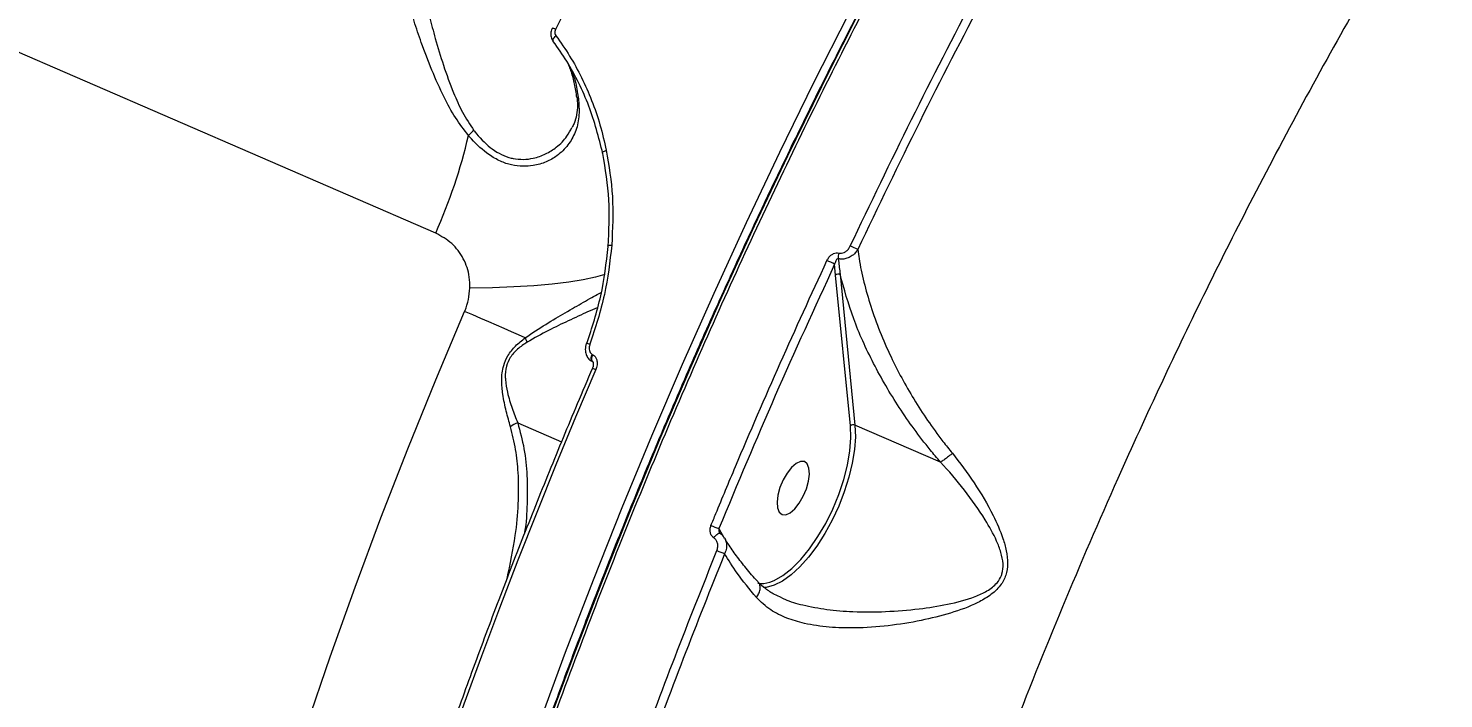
# Model space of a CAD drawing. Header units: millimetres. Extents: x -10881 to 8954, y -8695 to 5624.
# Drawn here: x -5188.4 to -4966.8, y 2852.6 to 2957.6 of the extents above; entities that cross this region are included whole.
import ezdxf

# ---------------------------------------------------------------- set-up
doc = ezdxf.new("R2010")
doc.units = ezdxf.units.MM
for name, color, linetype in [('DIKOM_ОБЪЕКТ', 7, 'Continuous'), ('DIKOM_РАЗМЕР_ЗОНА', 7, 'Continuous'), ('DIKOM_РАЗМЕР_ОБЪЕКТА', 7, 'Continuous')]:
    doc.layers.add(name, color=color, linetype=linetype)
doc.styles.add('style1', font='arial.ttf', dxfattribs={"width": 0.8})
doc.dimstyles.new('1-50', dxfattribs={"dimtxt": 300, "dimasz": 200, "dimexe": 100, "dimexo": 0, "dimgap": 100, "dimtad": 1, "dimtxsty": 'style1', "dimcen": 200, "dimclrd": 7, "dimclre": 7, "dimclrt": 7, "dimadec": 1, "dimazin": 2, "dimtfac": 1, "dimtmove": 0, "dimatfit": 2, "dimfxl": 0, "dimlwd": 25, "dimlwe": 18, "dimarcsym": 0})

# ---------------------------------------------------------------- blocks, each defined once
blk = doc.blocks.new('*D9')
at = {"layer": 'Defpoints', "color": 0, "transparency": 16777216}
for p in [(-9533.99, 4149), (-6877.05, 4149), (-2715.65, -5051.15)]:
    blk.add_point(p, dxfattribs=at)
at = {"layer": 'DIKOM_РАЗМЕР_ОБЪЕКТА', "color": 7, "lineweight": 18, "transparency": 16777216}
for p, q in [((-6877.05, 4149), (-9633.99, 4149)), ((-2715.65, -5051.15), (-9633.99, -5051.15))]:
    blk.add_line(p, q, dxfattribs=at)
at = {"layer": 'DIKOM_РАЗМЕР_ОБЪЕКТА', "color": 7, "lineweight": 25, "transparency": 16777216}
blk.add_line((-9533.99, -4851.15), (-9533.99, 3949), dxfattribs=at)
at = {"layer": 'DIKOM_РАЗМЕР_ОБЪЕКТА', "color": 7, "transparency": 16777216}
for points in [[(-9567.32, 3949), (-9500.66, 3949), (-9533.99, 4149)], [(-9567.32, -4851.15), (-9500.66, -4851.15), (-9533.99, -5051.15)]]:
    blk.add_solid(points, dxfattribs=at)
at = {"layer": 'DIKOM_РАЗМЕР_ОБЪЕКТА', "color": 7, "transparency": 16777216, "insert": (-9787.16, -451.07), "char_height": 300, "attachment_point": 5, "rotation": 90, "style": 'style1'}
blk.add_mtext('9200', dxfattribs=at)
blk = doc.blocks.new('*D11')
at = {"layer": 'Defpoints', "color": 0, "transparency": 16777216}
for p in [(-7028.45, 5624.13), (-10431.26, -7165.91), (-2784.83, -7165.91)]:
    blk.add_point(p, dxfattribs=at)
at = {"layer": 'DIKOM_РАЗМЕР_ЗОНА', "color": 7, "lineweight": 18, "transparency": 16777216}
for p, q in [((-7028.45, 5624.13), (-10531.26, 5624.13)), ((-2784.83, -7165.91), (-10531.26, -7165.91))]:
    blk.add_line(p, q, dxfattribs=at)
at = {"layer": 'DIKOM_РАЗМЕР_ЗОНА', "color": 7, "lineweight": 25, "transparency": 16777216}
blk.add_line((-10431.26, 5424.13), (-10431.26, -6965.91), dxfattribs=at)
at = {"layer": 'DIKOM_РАЗМЕР_ЗОНА', "color": 7, "transparency": 16777216}
for points in [[(-10464.6, 5424.13), (-10397.93, 5424.13), (-10431.26, 5624.13)], [(-10464.6, -6965.91), (-10397.93, -6965.91), (-10431.26, -7165.91)]]:
    blk.add_solid(points, dxfattribs=at)
at = {"layer": 'DIKOM_РАЗМЕР_ЗОНА', "color": 7, "transparency": 16777216, "insert": (-10684.43, -770.89), "char_height": 300, "attachment_point": 5, "rotation": 90, "style": 'style1'}
blk.add_mtext('12800', dxfattribs=at)
blk = doc.blocks.new('*D12')
at = {"layer": 'Defpoints', "color": 0, "transparency": 16777216}
for p in [(-9113.32, 3014.05), (8954.2, 2756.48), (8954.2, -8594.51)]:
    blk.add_point(p, dxfattribs=at)
at = {"layer": 'DIKOM_РАЗМЕР_ЗОНА', "color": 7, "lineweight": 18, "transparency": 16777216}
for p, q in [((-9113.32, 3014.05), (-9113.32, -8694.51)), ((8954.2, 2756.48), (8954.2, -8694.51))]:
    blk.add_line(p, q, dxfattribs=at)
at = {"layer": 'DIKOM_РАЗМЕР_ЗОНА', "color": 7, "lineweight": 25, "transparency": 16777216}
blk.add_line((-8913.32, -8594.51), (8754.2, -8594.51), dxfattribs=at)
at = {"layer": 'DIKOM_РАЗМЕР_ЗОНА', "color": 7, "transparency": 16777216}
for points in [[(-8913.32, -8561.18), (-8913.32, -8627.85), (-9113.32, -8594.51)], [(8754.2, -8561.18), (8754.2, -8627.85), (8954.2, -8594.51)]]:
    blk.add_solid(points, dxfattribs=at)
at = {"layer": 'DIKOM_РАЗМЕР_ЗОНА', "color": 7, "transparency": 16777216, "insert": (-79.56, -8341.34), "char_height": 300, "attachment_point": 5, "style": 'style1'}
blk.add_mtext('18000', dxfattribs=at)

msp = doc.modelspace()

# ---------------------------------------------------------------- linework, layer by layer
at = {"layer": 'DIKOM_ОБЪЕКТ', "color": 7, "linetype": 'Continuous', "lineweight": 15}
for p, q in [((-5124.61, 2925.517), (-5413.467, 3050.637)), ((-5058.753, 2959.207), (-5060.907, 2954.993)), ((-5061.976, 2918.937), (-5062.137, 2920.631)), ((-5059.644, 2895.333), (-5061.976, 2918.937)), ((-5061.283, 2919.065), (-5058.951, 2895.462)), ((-5100.088, 2906.509), (-5100.01, 2906.475)), ((-5100.082, 2905.422), (-5100.005, 2905.388)), ((-5111.762, 2895.806), (-5104.894, 2892.832)), ((-5045.571, 2889.666), (-5058.951, 2895.462)), ((-5080.253, 2879.242), (-5079.628, 2878.089))]:
    msp.add_line(p, q, dxfattribs=at)
at = {"layer": 'DIKOM_ОБЪЕКТ', "color": 7, "linetype": 'Continuous', "lineweight": 15, "flags": 128}
for points in [[(-5103.365, 2962.45), (-5103.675, 2961.822), (-5103.985, 2961.193), (-5104.294, 2960.565), (-5104.603, 2959.936), (-5104.911, 2959.307), (-5105.219, 2958.677), (-5105.527, 2958.047), (-5105.834, 2957.417)], [(-5108.461, 2848.531), (-5104.265, 2859.893), (-5099.911, 2871.23), (-5095.405, 2882.531), (-5090.75, 2893.789), (-5085.949, 2904.992), (-5081.008, 2916.132), (-5075.929, 2927.2), (-5070.718, 2938.186), (-5065.379, 2949.08), (-5059.916, 2959.874)], [(-5060.907, 2954.993), (-5064.204, 2948.439), (-5069.53, 2937.57), (-5074.729, 2926.611), (-5079.795, 2915.57), (-5084.725, 2904.456), (-5089.514, 2893.279), (-5094.158, 2882.048), (-5098.654, 2870.774), (-5102.997, 2859.464), (-5107.183, 2848.13), (-5111.211, 2836.779), (-5115.074, 2825.423), (-5118.772, 2814.07), (-5122.3, 2802.73), (-5125.656, 2791.413), (-5128.837, 2780.128), (-5131.839, 2768.884), (-5134.661, 2757.692), (-5137.3, 2746.56), (-5139.755, 2735.498), (-5142.022, 2724.515), (-5142.629, 2721.423)], [(-5106.19, 2955.532), (-5106.237, 2955.599), (-5106.254, 2955.686), (-5106.241, 2955.79), (-5106.198, 2955.907), (-5106.126, 2956.033), (-5106.029, 2956.164), (-5105.909, 2956.294), (-5105.772, 2956.419)], [(-5102.48, 2946.866), (-5102.476, 2946.834), (-5102.462, 2946.755)], [(-5098.441, 2937.97), (-5098.485, 2938.022), (-5098.495, 2938.082), (-5098.469, 2938.149), (-5098.41, 2938.219), (-5098.318, 2938.289), (-5098.197, 2938.359), (-5098.052, 2938.424), (-5097.888, 2938.483)], [(-5097.591, 2923.444), (-5097.635, 2923.483), (-5097.645, 2923.519), (-5097.619, 2923.553), (-5097.559, 2923.582), (-5097.467, 2923.607), (-5097.346, 2923.625), (-5097.2, 2923.636), (-5097.035, 2923.64)], [(-5098.142, 2919.034), (-5099.557, 2918.616), (-5101.496, 2918.189), (-5103.769, 2917.819), (-5106.353, 2917.508), (-5109.223, 2917.26), (-5112.35, 2917.077), (-5115.704, 2916.961), (-5119.251, 2916.914)], [(-5144.862, 2848.295), (-5141.129, 2859.176), (-5137.231, 2870.049), (-5133.174, 2880.903), (-5128.961, 2891.729), (-5124.596, 2902.517), (-5120.083, 2913.255)], [(-5110.593, 2909.124), (-5111.656, 2909.589), (-5112.758, 2910.071), (-5113.897, 2910.568), (-5115.072, 2911.079), (-5116.279, 2911.605), (-5117.518, 2912.143), (-5118.787, 2912.694), (-5120.083, 2913.255)], [(-5100.082, 2905.422), (-5100.136, 2905.457), (-5100.213, 2905.578), (-5100.248, 2905.759), (-5100.237, 2905.988), (-5100.183, 2906.245), (-5100.088, 2906.509)], [(-5100.009, 2905.39), (-5100.058, 2905.423), (-5100.136, 2905.544), (-5100.17, 2905.726), (-5100.16, 2905.954), (-5100.105, 2906.211), (-5100.01, 2906.475)], [(-5099.549, 2904.132), (-5102.695, 2896.701), (-5105.777, 2889.247), (-5108.794, 2881.774), (-5111.745, 2874.283), (-5114.628, 2866.777), (-5117.444, 2859.259), (-5120.189, 2851.733), (-5122.865, 2844.2)], [(-5058.951, 2895.462), (-5058.891, 2893.638), (-5059.033, 2891.636), (-5059.374, 2889.498), (-5059.906, 2887.272), (-5060.618, 2885.005), (-5061.495, 2882.747), (-5062.518, 2880.546), (-5063.663, 2878.451), (-5064.908, 2876.506), (-5066.223, 2874.755), (-5067.582, 2873.234), (-5068.954, 2871.977), (-5070.31, 2871.012), (-5071.621, 2870.359), (-5072.857, 2870.032), (-5073.299, 2869.995)], [(-5072.265, 2870.875), (-5071.582, 2871.138), (-5070.224, 2871.906), (-5068.827, 2873.005), (-5067.425, 2874.407), (-5066.051, 2876.079), (-5064.74, 2877.981), (-5063.522, 2880.066), (-5062.427, 2882.285), (-5061.482, 2884.583), (-5060.709, 2886.906), (-5060.128, 2889.196), (-5059.751, 2891.399), (-5059.588, 2893.461), (-5059.644, 2895.333)], [(-5070.366, 2881.436), (-5069.776, 2881.409), (-5069.092, 2881.72), (-5068.369, 2882.343), (-5067.667, 2883.229), (-5067.041, 2884.306), (-5066.543, 2885.486), (-5066.213, 2886.673), (-5066.078, 2887.772), (-5066.149, 2888.694), (-5066.419, 2889.363), (-5066.867, 2889.727), (-5067.458, 2889.754), (-5068.142, 2889.443), (-5068.864, 2888.819), (-5069.567, 2887.933), (-5070.192, 2886.857), (-5070.69, 2885.677), (-5071.02, 2884.489), (-5071.155, 2883.39), (-5071.085, 2882.469), (-5070.814, 2881.799), (-5070.366, 2881.436)], [(-5081.041, 2877.791), (-5080.908, 2877.994), (-5080.759, 2878.178), (-5080.601, 2878.331), (-5080.445, 2878.445), (-5080.299, 2878.513), (-5080.171, 2878.531), (-5080.074, 2878.5)]]:
    msp.add_lwpolyline(points, dxfattribs=at)
at = {"layer": 'DIKOM_ОБЪЕКТ', "color": 7, "linetype": 'Continuous', "lineweight": 15}
for centre, radius, start, end in [((-5106.475, 2956.339), 1.255, 59.27219, 85.39028), ((-5101.361, 2947.01), 1.13, 193.03329, 220.46892), ((-5113.533, 2935.336), 8.069, 129.09944, 137.35716), ((-5203.82, 2960.666), 86.659, 336.07064, 346.74874), ((-5059.663, 2921.758), 1.912, 160.70936, 187.42598), ((-5064.124, 2913.061), 11.347, 60.3855, 66.96959), ((-5068.106, 2909.968), 12.22, 60.75983, 67.02617), ((-5061.532, 2918.473), 0.642, 67.18015, 133.78232), ((-5107.273, 2910.15), 3.475, 197.17572, 209.6172), ((-5101.983, 2904.196), 4.191, 68.66241, 76.37972), ((-5094.549, 2916.079), 12.951, 244.80304, 247.29354), ((-5110.934, 2892.999), 2.926, 106.42442, 131.86081), ((-5059.2, 2894.87), 0.642, 67.18007, 133.78314), ((-5074.68, 2895.226), 16.928, 246.25226, 250.77944), ((-5074.369, 2889.928), 15.44, 246.32769, 251.16216), ((-5073.647, 2874.836), 4.196, 262.923, 289.23576)]:
    msp.add_arc(centre, radius, start, end, dxfattribs=at)
for points, knots in [([(-4783.059, 3221.5), (-4784.245, 3221.518), (-4787.217, 3221.563), (-4792.086, 3221.297), (-4797.648, 3220.744), (-4803.308, 3219.884), (-4809.062, 3218.731), (-4814.915, 3217.279), (-4820.867, 3215.529), (-4826.915, 3213.481), (-4833.037, 3211.143), (-4839.21, 3208.522), (-4845.414, 3205.627), (-4851.648, 3202.459), (-4857.913, 3199.018), (-4864.211, 3195.304), (-4870.546, 3191.316), (-4876.917, 3187.053), (-4883.327, 3182.514), (-4889.778, 3177.698), (-4896.271, 3172.603), (-4902.808, 3167.228), (-4909.371, 3161.586), (-4915.933, 3155.702), (-4922.469, 3149.595), (-4928.973, 3143.273), (-4935.447, 3136.736), (-4941.894, 3129.979), (-4948.317, 3123.002), (-4954.717, 3115.803), (-4961.095, 3108.38), (-4967.455, 3100.73), (-4973.797, 3092.852), (-4980.124, 3084.742), (-4986.424, 3076.414), (-4992.668, 3067.906), (-4998.835, 3059.246), (-5004.914, 3050.449), (-5010.913, 3041.507), (-5016.832, 3032.42), (-5022.671, 3023.188), (-5028.43, 3013.81), (-5034.11, 3004.287), (-5039.709, 2994.619), (-5045.228, 2984.806), (-5050.667, 2974.847), (-5056.021, 2964.753), (-5061.274, 2954.551), (-5066.41, 2944.272), (-5071.419, 2933.937), (-5076.298, 2923.551), (-5081.049, 2913.113), (-5085.672, 2902.622), (-5090.167, 2892.079), (-5094.533, 2881.484), (-5098.771, 2870.838), (-5102.881, 2860.14), (-5106.862, 2849.39), (-5110.712, 2838.593), (-5114.423, 2827.774), (-5117.983, 2816.967), (-5121.381, 2806.199), (-5124.616, 2795.481), (-5127.688, 2784.81), (-5130.598, 2774.185), (-5133.346, 2763.607), (-5135.932, 2753.075), (-5138.356, 2742.591), (-5140.617, 2732.155), (-5142.716, 2721.765), (-5144.648, 2711.427), (-5146.308, 2701.859), (-5147.244, 2695.784), (-5147.658, 2693.1)], [0, 0, 0, 0, 0.0093453, 0.0234143, 0.037489, 0.0515802, 0.0657032, 0.0798734, 0.0941059, 0.1084159, 0.1227711, 0.1370729, 0.1513039, 0.1654812, 0.1796205, 0.1937375, 0.2078481, 0.2219668, 0.2361054, 0.2502798, 0.264506, 0.2787999, 0.293157, 0.3074925, 0.3217426, 0.335932, 0.350077, 0.3641937, 0.3782981, 0.3924064, 0.4065298, 0.4206839, 0.4348847, 0.4491484, 0.4634868, 0.4778264, 0.4920671, 0.5062619, 0.5204223, 0.5345599, 0.548686, 0.5628123, 0.5769478, 0.5911026, 0.6052881, 0.6195158, 0.633797, 0.6480965, 0.6623532, 0.676561, 0.6907315, 0.704876, 0.7190059, 0.7331326, 0.7472664, 0.761416, 0.7755928, 0.7898081, 0.8040734, 0.8183769, 0.8326539, 0.8468755, 0.8610569, 0.8752094, 0.8893442, 0.9034728, 0.9176062, 0.9317521, 0.9459219, 0.9601269, 0.9743782, 0.988679, 1, 1, 1, 1]), ([(-4782.756, 3221.427), (-4782.804, 3221.429), (-4785.536, 3221.58), (-4791.224, 3221.25), (-4799.83, 3220.369), (-4808.757, 3218.684), (-4817.901, 3216.302), (-4827.136, 3213.233), (-4836.425, 3209.521), (-4845.757, 3205.192), (-4855.239, 3200.202), (-4864.913, 3194.516), (-4874.755, 3188.134), (-4884.763, 3181.041), (-4894.86, 3173.282), (-4904.897, 3164.973), (-4914.842, 3156.164), (-4924.687, 3146.883), (-4934.547, 3137.027), (-4944.465, 3126.542), (-4954.41, 3115.445), (-4964.377, 3103.727), (-4974.287, 3091.47), (-4983.881, 3079.003), (-4993.139, 3066.403), (-5002.063, 3053.711), (-5010.874, 3040.624), (-5019.605, 3027.084), (-5028.229, 3013.119), (-5036.737, 2998.728), (-5045.066, 2984.008), (-5053.199, 2968.983), (-5061.113, 2953.694), (-5068.8, 2938.147), (-5076.247, 2922.367), (-5083.482, 2906.283), (-5090.475, 2889.934), (-5097.215, 2873.328), (-5103.645, 2856.591), (-5109.672, 2839.968), (-5115.289, 2823.515), (-5120.507, 2807.24), (-5125.388, 2790.957), (-5129.947, 2774.594), (-5134.16, 2758.201), (-5138.019, 2741.789), (-5141.475, 2725.491), (-5144.61, 2709.045), (-5146.342, 2698.186), (-5147.23, 2692.618)], [0, 0, 0, 0, 0.0003845, 0.02198, 0.04400615, 0.06607235, 0.08826026, 0.11048913, 0.13189863, 0.1533449, 0.17490286, 0.19649836, 0.21852451, 0.24059072, 0.26277864, 0.28500751, 0.30641701, 0.32786329, 0.34942124, 0.37101675, 0.3930429, 0.4151091, 0.43729702, 0.45952589, 0.48017039, 0.50084786, 0.52162535, 0.54243645, 0.56363183, 0.58486289, 0.60620228, 0.62757809, 0.64898764, 0.67043396, 0.69199196, 0.71358752, 0.73561372, 0.75767997, 0.77986795, 0.80209687, 0.82350642, 0.84495274, 0.86651075, 0.88810631, 0.91013251, 0.93219877, 0.95438674, 0.97661567, 1, 1, 1, 1]), ([(-4750.456, 3165.01), (-4753.881, 3164.92), (-4760.743, 3164.741), (-4771.216, 3163.039), (-4781.689, 3160.403), (-4792.519, 3156.707), (-4804.01, 3151.769), (-4814.779, 3146.173), (-4824.316, 3140.525), (-4832.556, 3135.179), (-4840.871, 3129.32), (-4848.713, 3123.36), (-4856.045, 3117.424), (-4862.862, 3111.604), (-4869.697, 3105.468), (-4878.088, 3097.564), (-4888.274, 3087.367), (-4900.22, 3074.487), (-4911.635, 3061.256), (-4922.256, 3048.145), (-4931.742, 3035.772), (-4940.785, 3023.361), (-4949.392, 3010.976), (-4958.81, 2996.775), (-4968.96, 2980.617), (-4979.091, 2963.465), (-4988.324, 2946.925), (-4996.41, 2931.67), (-5003.969, 2916.679), (-5011.025, 2901.995), (-5018.592, 2885.448), (-5026.545, 2866.987), (-5034.236, 2847.808), (-5041.025, 2829.665), (-5046.786, 2813.213), (-5051.995, 2797.299), (-5056.692, 2781.938), (-5061.067, 2766.513), (-5065.136, 2751.04), (-5067.544, 2740.763), (-5068.749, 2735.619)], [0, 0, 0, 0, 0.0321107, 0.0643267, 0.0939437, 0.1236433, 0.1566814, 0.1898342, 0.211802, 0.2337697, 0.2558728, 0.2779759, 0.2958403, 0.3137047, 0.3316415, 0.3495784, 0.3796875, 0.4118235, 0.4440645, 0.4707143, 0.4974238, 0.5214358, 0.5454914, 0.5696668, 0.6018557, 0.6341497, 0.6608428, 0.6875955, 0.7116459, 0.7357399, 0.7599535, 0.7922228, 0.8245974, 0.8513564, 0.8781751, 0.9022841, 0.9264367, 0.9507089, 0.9753313, 1, 1, 1, 1]), ([(-5059.685, 2923.504), (-5056.518, 2930.122), (-5050.174, 2943.378), (-5040.099, 2962.909), (-5029.647, 2982.197), (-5022.354, 2994.703), (-5018.702, 3000.966)], [0, 0, 0, 0, 0.24825234, 0.49719315, 0.74824049, 1, 1, 1, 1]), ([(-5017.625, 3000.214), (-5021.218, 2994.053), (-5028.415, 2981.715), (-5038.802, 2962.569), (-5048.91, 2942.997), (-5055.311, 2929.623), (-5058.517, 2922.926)], [0, 0, 0, 0, 0.2482526, 0.4971936, 0.7482408, 1, 1, 1, 1]), ([(-5119.469, 2940.802), (-5120.174, 2941.716), (-5121.609, 2943.576), (-5123.473, 2947.082), (-5125.264, 2951.064), (-5126.804, 2955.109), (-5128.022, 2958.77), (-5128.904, 2961.832), (-5129.237, 2963.538), (-5129.391, 2964.327)], [0, 0, 0, 0, 0.12609926, 0.25672808, 0.42433675, 0.59686359, 0.73529915, 0.8775694, 1, 1, 1, 1]), ([(-5126.632, 2964.936), (-5126.516, 2964.146), (-5126.269, 2962.455), (-5125.585, 2959.411), (-5124.641, 2955.813), (-5123.42, 2951.775), (-5122.001, 2947.876), (-5120.472, 2944.379), (-5119.244, 2942.534), (-5118.622, 2941.598)], [0, 0, 0, 0, 0.1227089, 0.2624621, 0.4060162, 0.5749249, 0.7482621, 0.8723682, 1, 1, 1, 1]), ([(-5106.358, 2957.582), (-5106.4, 2957.503), (-5106.563, 2957.197), (-5106.615, 2956.605), (-5106.5, 2955.975), (-5106.275, 2955.685), (-5106.191, 2955.576)], [0, 0, 0, 0, 0.123861, 0.4815758, 0.8066745, 1, 1, 1, 1]), ([(-5105.834, 2957.417), (-5105.874, 2957.312), (-5105.954, 2957.102), (-5105.942, 2956.771), (-5105.86, 2956.546), (-5105.787, 2956.441), (-5105.772, 2956.419)], [0, 0, 0, 0, 0.3067236, 0.613302, 0.919473, 1, 1, 1, 1]), ([(-5098.441, 2937.97), (-5099.08, 2940.495), (-5100.047, 2944.315), (-5102.161, 2949.034), (-5104.005, 2952.432), (-5105.469, 2954.509), (-5106.19, 2955.532)], [0, 0, 0, 0, 0.3951678, 0.5979285, 0.8021812, 1, 1, 1, 1]), ([(-5105.772, 2956.419), (-5105.038, 2955.375), (-5103.573, 2953.291), (-5101.72, 2949.893), (-5100.129, 2946.296), (-5098.81, 2942.494), (-5098.196, 2939.824), (-5097.888, 2938.483)], [0, 0, 0, 0, 0.1976813, 0.3947, 0.5930892, 0.7957984, 1, 1, 1, 1]), ([(-5104.12, 2952.472), (-5103.985, 2952.199), (-5103.607, 2951.437), (-5103.128, 2949.879), (-5102.737, 2948.242), (-5102.607, 2947.116), (-5102.564, 2946.749)], [0, 0, 0, 0, 0.1842244, 0.5128468, 0.8412652, 1, 1, 1, 1]), ([(-5103.635, 2951.603), (-5103.384, 2951.052), (-5102.828, 2949.831), (-5102.444, 2947.92), (-5102.27, 2946.643), (-5102.22, 2946.277)], [0, 0, 0, 0, 0.370292, 0.8192462, 1, 1, 1, 1]), ([(-5102.22, 2946.277), (-5102.17, 2945.406), (-5102.067, 2943.638), (-5102.673, 2941.3), (-5103.823, 2939.238), (-5105.406, 2937.687), (-5107.283, 2936.61), (-5109.118, 2936.059), (-5110.967, 2935.92), (-5112.706, 2936.127), (-5114.511, 2936.729), (-5116.688, 2937.978), (-5118.33, 2939.487), (-5119.316, 2940.626), (-5119.469, 2940.802)], [0, 0, 0, 0, 0.1084786, 0.2202175, 0.3276464, 0.4383071, 0.5238012, 0.6115056, 0.6745126, 0.7390859, 0.8027725, 0.8688952, 0.9797316, 1, 1, 1, 1]), ([(-5102.495, 2946.867), (-5102.451, 2946.417), (-5102.356, 2945.422), (-5102.518, 2944.024), (-5102.8, 2942.864), (-5103.137, 2942.256), (-5103.252, 2942.049)], [0, 0, 0, 0, 0.2428217, 0.5375081, 0.8424877, 1, 1, 1, 1]), ([(-5118.622, 2941.598), (-5118.487, 2941.425), (-5117.623, 2940.319), (-5116.213, 2938.908), (-5114.316, 2937.758), (-5113.201, 2937.364), (-5112.047, 2937.11), (-5110.856, 2937.012), (-5109.116, 2937.232), (-5107.34, 2937.866), (-5105.546, 2939.024), (-5104.119, 2940.416), (-5103.524, 2941.588), (-5103.287, 2942.056)], [0, 0, 0, 0, 0.0272947, 0.1747895, 0.2515686, 0.331321, 0.3460655, 0.4301573, 0.516783, 0.633325, 0.7531022, 0.9013693, 1, 1, 1, 1]), ([(-5097.591, 2923.444), (-5097.478, 2925.885), (-5097.249, 2930.824), (-5098.041, 2935.569), (-5098.441, 2937.97)], [0, 0, 0, 0, 0.49415638, 1, 1, 1, 1]), ([(-5097.888, 2938.483), (-5097.489, 2936.088), (-5096.682, 2931.239), (-5096.917, 2926.193), (-5097.035, 2923.64)], [0, 0, 0, 0, 0.4941765, 1, 1, 1, 1]), ([(-5119.251, 2916.914), (-5119.262, 2917.491), (-5119.295, 2919.109), (-5120.171, 2921.608), (-5121.988, 2924.063), (-5123.73, 2925.029), (-5124.61, 2925.517)], [0, 0, 0, 0, 0.1529617, 0.4283712, 0.7114357, 1, 1, 1, 1]), ([(-5097.035, 2923.64), (-5097.337, 2921.043), (-5097.947, 2915.784), (-5099.614, 2910.682), (-5100.458, 2908.1)], [0, 0, 0, 0, 0.4938421, 1, 1, 1, 1]), ([(-5100.933, 2908.235), (-5100.126, 2910.7), (-5098.491, 2915.692), (-5097.894, 2920.839), (-5097.591, 2923.444)], [0, 0, 0, 0, 0.4938461, 1, 1, 1, 1]), ([(-5063.336, 2921.219), (-5063.266, 2921.351), (-5063.104, 2921.656), (-5062.75, 2922.037), (-5062.323, 2922.31), (-5061.885, 2922.448), (-5061.607, 2922.409), (-5061.468, 2922.39)], [0, 0, 0, 0, 0.18252816, 0.42378434, 0.6274648, 0.81343565, 1, 1, 1, 1]), ([(-5061.56, 2921.511), (-5061.588, 2921.511), (-5061.636, 2921.511), (-5061.731, 2921.467), (-5061.845, 2921.362), (-5061.972, 2921.156), (-5062.073, 2920.905), (-5062.117, 2920.715), (-5062.137, 2920.631)], [0, 0, 0, 0, 0.076287, 0.1323028, 0.2954228, 0.5060901, 0.7824062, 1, 1, 1, 1]), ([(-5058.517, 2922.926), (-5058.636, 2922.755), (-5058.911, 2922.359), (-5059.494, 2921.88), (-5060.186, 2921.549), (-5060.896, 2921.401), (-5061.336, 2921.474), (-5061.56, 2921.511)], [0, 0, 0, 0, 0.17419775, 0.40365219, 0.60523819, 0.80006993, 1, 1, 1, 1]), ([(-5061.56, 2921.511), (-5061.548, 2921.398), (-5061.461, 2920.583), (-5061.366, 2919.768), (-5061.283, 2919.065)], [0, 0, 0, 0, 0.13806401, 1, 1, 1, 1]), ([(-5061.468, 2922.39), (-5061.334, 2922.371), (-5061.066, 2922.332), (-5060.645, 2922.465), (-5060.241, 2922.727), (-5059.907, 2923.088), (-5059.752, 2923.378), (-5059.685, 2923.504)], [0, 0, 0, 0, 0.188925, 0.3774349, 0.5791838, 0.8164502, 1, 1, 1, 1]), ([(-5058.517, 2922.926), (-5058.449, 2922.459), (-5058.208, 2920.793), (-5057.591, 2917.852), (-5056.51, 2914.041), (-5055.098, 2910.123), (-5052.979, 2905.27), (-5050.455, 2900.591), (-5047.604, 2896.186), (-5045.557, 2893.349), (-5044.193, 2891.657), (-5043.692, 2891.035)], [0, 0, 0, 0, 0.0465623, 0.166034, 0.2855042, 0.4082657, 0.5310184, 0.7327781, 0.8363389, 0.9398837, 1, 1, 1, 1]), ([(-5081.497, 2879.731), (-5081.244, 2880.348), (-5079.979, 2883.429), (-5076.429, 2891.927), (-5070.706, 2905.188), (-5065.794, 2915.872), (-5063.336, 2921.219)], [0, 0, 0, 0, 0.04414123, 0.22071367, 0.61001267, 1, 1, 1, 1]), ([(-5062.137, 2920.631), (-5065.273, 2913.798), (-5071.554, 2900.113), (-5077.35, 2886.205), (-5080.253, 2879.242)], [0, 0, 0, 0, 0.4992727, 1, 1, 1, 1]), ([(-5120.083, 2913.255), (-5120.06, 2913.31), (-5119.808, 2913.908), (-5119.412, 2915.12), (-5119.305, 2916.308), (-5119.251, 2916.914)], [0, 0, 0, 0, 0.04681166, 0.51427785, 1, 1, 1, 1]), ([(-5045.571, 2889.666), (-5046.111, 2890.302), (-5047.553, 2892), (-5049.73, 2894.842), (-5052.056, 2898.202), (-5054.176, 2901.636), (-5056.722, 2906.299), (-5059.394, 2912.213), (-5060.649, 2916.764), (-5061.283, 2919.065)], [0, 0, 0, 0, 0.0670836, 0.1792374, 0.2922139, 0.4075632, 0.5236448, 0.7591249, 1, 1, 1, 1]), ([(-5110.593, 2909.124), (-5109.505, 2909.85), (-5107.301, 2911.32), (-5104.187, 2913.12), (-5101.397, 2914.736), (-5099.536, 2915.802), (-5098.814, 2916.154), (-5098.681, 2916.219)], [0, 0, 0, 0, 0.2231774, 0.4519056, 0.6949827, 0.9440744, 1, 1, 1, 1]), ([(-5099.304, 2913.818), (-5099.793, 2913.612), (-5101.104, 2913.061), (-5103.702, 2911.837), (-5106.904, 2910.334), (-5109.157, 2909.07), (-5110.294, 2908.433)], [0, 0, 0, 0, 0.1752471, 0.4701734, 0.7326325, 1, 1, 1, 1]), ([(-5112.887, 2895.179), (-5113.116, 2895.984), (-5113.576, 2897.602), (-5114.102, 2900.041), (-5114.344, 2902.443), (-5114.13, 2904.56), (-5113.311, 2906.443), (-5112.104, 2907.933), (-5111.111, 2908.716), (-5110.593, 2909.124)], [0, 0, 0, 0, 0.1836407, 0.3692282, 0.5090692, 0.6522032, 0.7508521, 0.870207, 1, 1, 1, 1]), ([(-5110.294, 2908.433), (-5110.802, 2908.097), (-5111.763, 2907.464), (-5112.939, 2906.176), (-5113.641, 2904.573), (-5113.729, 2903.362), (-5113.658, 2901.985), (-5113.35, 2900.322), (-5112.653, 2898.06), (-5112.059, 2896.558), (-5111.762, 2895.806)], [0, 0, 0, 0, 0.1297992, 0.2451253, 0.3384639, 0.4557876, 0.4772326, 0.6177223, 0.8086908, 1, 1, 1, 1]), ([(-5100.983, 2908.264), (-5101.016, 2908.181), (-5101.167, 2907.8), (-5101.209, 2907.125), (-5101.033, 2906.35), (-5100.656, 2905.799), (-5100.311, 2905.488), (-5100.096, 2905.435), (-5100.078, 2905.431)], [0, 0, 0, 0, 0.0814458, 0.3696095, 0.5976433, 0.796473, 0.9827614, 1, 1, 1, 1]), ([(-5100.458, 2908.1), (-5100.504, 2907.936), (-5100.595, 2907.615), (-5100.567, 2907.158), (-5100.436, 2906.812), (-5100.266, 2906.604), (-5100.138, 2906.536), (-5100.088, 2906.509)], [0, 0, 0, 0, 0.27345123, 0.53929612, 0.73865093, 0.89891147, 1, 1, 1, 1]), ([(-5100.01, 2906.475), (-5099.923, 2906.428), (-5099.723, 2906.317), (-5099.481, 2905.991), (-5099.32, 2905.491), (-5099.309, 2904.831), (-5099.466, 2904.373), (-5099.549, 2904.132)], [0, 0, 0, 0, 0.1205713, 0.2783619, 0.4705804, 0.720825, 1, 1, 1, 1]), ([(-5100.063, 2904.36), (-5100.855, 2902.502), (-5103.151, 2897.113), (-5106.853, 2888.155), (-5111.123, 2877.48), (-5115.255, 2866.772), (-5119.177, 2856.229), (-5121.841, 2848.803), (-5123.191, 2844.958), (-5123.348, 2844.508)], [0, 0, 0, 0, 0.0939969, 0.2725895, 0.4511864, 0.6297838, 0.808382, 0.9775831, 1, 1, 1, 1]), ([(-5100.017, 2905.395), (-5100.015, 2905.393), (-5100.011, 2905.389), (-5099.983, 2905.346), (-5099.947, 2905.251), (-5099.918, 2905.082), (-5099.926, 2904.809), (-5099.98, 2904.549), (-5100.053, 2904.395), (-5100.068, 2904.363)], [0, 0, 0, 0, 0.068095, 0.1448118, 0.2541576, 0.3851821, 0.600035, 0.9168474, 1, 1, 1, 1]), ([(-5113.436, 2871.422), (-5112.949, 2873.676), (-5112.109, 2877.568), (-5111.599, 2883.113), (-5111.604, 2887.603), (-5112.004, 2891.65), (-5112.592, 2893.999), (-5112.887, 2895.179)], [0, 0, 0, 0, 0.2811616, 0.4854551, 0.6910509, 0.844931, 1, 1, 1, 1]), ([(-5111.762, 2895.806), (-5111.398, 2894.462), (-5110.666, 2891.759), (-5110.241, 2887.503), (-5110.267, 2883.142), (-5110.424, 2880.079), (-5110.717, 2878.491), (-5110.736, 2878.384)], [0, 0, 0, 0, 0.24004151, 0.48276507, 0.73168828, 0.98203155, 1, 1, 1, 1]), ([(-5043.692, 2891.035), (-5042.53, 2889.519), (-5040.18, 2886.452), (-5037.538, 2881.933), (-5035.93, 2878.324), (-5035.2, 2875.768), (-5034.96, 2873.823), (-5035.227, 2871.916), (-5036.185, 2870.142), (-5037.773, 2868.732), (-5040.39, 2867.232), (-5044.008, 2865.92), (-5048.729, 2864.756), (-5053.769, 2863.957), (-5058.624, 2863.619), (-5063.046, 2863.745), (-5066.643, 2864.264), (-5069.709, 2865.189), (-5072.345, 2866.463), (-5073.686, 2867.764), (-5074.395, 2868.451)], [0, 0, 0, 0, 0.0863528, 0.1746778, 0.2336182, 0.263513, 0.2941178, 0.3212048, 0.3485628, 0.3826678, 0.4154277, 0.48443, 0.5550149, 0.6333671, 0.7133068, 0.776075, 0.840408, 0.8905399, 0.9421323, 1, 1, 1, 1]), ([(-5043.692, 2891.035), (-5043.729, 2891.002), (-5043.973, 2890.786), (-5044.446, 2890.397), (-5045.075, 2889.938), (-5045.4, 2889.756), (-5045.562, 2889.665)], [0, 0, 0, 0, 0.05622903, 0.3685429, 0.68427153, 1, 1, 1, 1]), ([(-5070.399, 2868.409), (-5070.252, 2868.334), (-5069.274, 2867.838), (-5066.914, 2867.196), (-5063.347, 2866.512), (-5058.97, 2866.173), (-5054.118, 2866.19), (-5049.146, 2866.589), (-5044.436, 2867.328), (-5040.856, 2868.242), (-5038.249, 2869.418), (-5036.777, 2870.512), (-5036.13, 2871.568), (-5035.789, 2872.569), (-5035.685, 2873.817), (-5036.061, 2875.556), (-5036.972, 2877.886), (-5038.825, 2881.188), (-5041.775, 2885.34), (-5044.255, 2888.26), (-5045.561, 2889.663), (-5045.562, 2889.665)], [0, 0, 0, 0, 0.01008065, 0.06723823, 0.13815713, 0.21077435, 0.29985224, 0.39058785, 0.46812813, 0.54683382, 0.58212815, 0.61741109, 0.64051595, 0.64476521, 0.67211608, 0.70380298, 0.73674321, 0.80223012, 0.9001442, 0.99990106, 1, 1, 1, 1]), ([(-5045.562, 2889.665), (-5045.563, 2889.665), (-5045.565, 2889.664), (-5045.568, 2889.665), (-5045.57, 2889.666), (-5045.571, 2889.666)], [0, 0, 0, 0, 0.3001999, 0.7069773, 1, 1, 1, 1]), ([(-5081.041, 2877.791), (-5081.163, 2877.894), (-5081.416, 2878.106), (-5081.621, 2878.606), (-5081.671, 2879.177), (-5081.555, 2879.546), (-5081.497, 2879.731)], [0, 0, 0, 0, 0.2338668, 0.4824937, 0.7413363, 1, 1, 1, 1]), ([(-5080.253, 2879.242), (-5080.26, 2879.16), (-5080.273, 2879), (-5080.24, 2878.775), (-5080.176, 2878.65), (-5080.152, 2878.602)], [0, 0, 0, 0, 0.395174, 0.7684294, 1, 1, 1, 1]), ([(-5080.568, 2875.787), (-5080.51, 2875.978), (-5080.392, 2876.359), (-5080.445, 2876.949), (-5080.654, 2877.466), (-5080.915, 2877.686), (-5081.041, 2877.791)], [0, 0, 0, 0, 0.2583542, 0.5167488, 0.7678077, 1, 1, 1, 1]), ([(-5080.074, 2878.505), (-5080.093, 2878.514), (-5080.118, 2878.526), (-5080.148, 2878.587), (-5080.155, 2878.6)], [0, 0, 0, 0, 0.77464844, 1, 1, 1, 1]), ([(-5079.392, 2877.737), (-5079.438, 2877.832), (-5079.589, 2878.148), (-5079.878, 2878.35), (-5080.08, 2878.491)], [0, 0, 0, 0, 0.3006774, 1, 1, 1, 1]), ([(-5079.381, 2877.732), (-5079.274, 2877.526), (-5079.037, 2877.066), (-5079.019, 2876.188), (-5079.243, 2875.605), (-5079.355, 2875.315)], [0, 0, 0, 0, 0.2886416, 0.6456438, 1, 1, 1, 1]), ([(-5074.086, 2870.859), (-5074.205, 2870.987), (-5074.983, 2871.819), (-5076.21, 2873.293), (-5077.719, 2875.243), (-5078.761, 2876.735), (-5079.217, 2877.525), (-5079.346, 2877.748)], [0, 0, 0, 0, 0.0509292, 0.3313253, 0.6112133, 0.890172, 1, 1, 1, 1]), ([(-5104.656, 2809.383), (-5102.855, 2814.904), (-5099.249, 2825.957), (-5093.377, 2842.57), (-5087.193, 2859.204), (-5082.778, 2870.256), (-5080.568, 2875.787)], [0, 0, 0, 0, 0.2488775, 0.4981997, 0.7488727, 1, 1, 1, 1]), ([(-5079.355, 2875.315), (-5081.54, 2869.846), (-5085.914, 2858.897), (-5092.07, 2842.35), (-5097.952, 2825.723), (-5101.577, 2814.615), (-5103.391, 2809.055)], [0, 0, 0, 0, 0.2488778, 0.4982001, 0.7488729, 1, 1, 1, 1]), ([(-5074.395, 2868.451), (-5075.453, 2869.743), (-5077.416, 2872.136), (-5078.743, 2874.313), (-5079.355, 2875.315)], [0, 0, 0, 0, 0.5395119, 1, 1, 1, 1]), ([(-5074.395, 2868.451), (-5074.368, 2868.487), (-5074.194, 2868.719), (-5073.926, 2869.202), (-5073.76, 2869.874), (-5073.81, 2870.471), (-5074.02, 2870.733), (-5074.114, 2870.85)], [0, 0, 0, 0, 0.0417052, 0.2742104, 0.5325772, 0.7909432, 1, 1, 1, 1]), ([(-5070.399, 2868.409), (-5070.791, 2868.575), (-5071.748, 2868.98), (-5072.972, 2869.818), (-5073.792, 2870.466), (-5074.09, 2870.862), (-5074.092, 2870.865)], [0, 0, 0, 0, 0.2598262, 0.6345881, 0.9969117, 1, 1, 1, 1])]:
    msp.add_open_spline(points, degree=3, knots=knots, dxfattribs=at)

# ---------------------------------------------------------------- dimensions: what is measured, and where the dimension line sits
at = {"layer": 'DIKOM_РАЗМЕР_ЗОНА'}
dim = msp.add_linear_dim(base=(-10431.262, -7165.906), p1=(-7028.448, 5624.134), p2=(-2784.833, -7165.906), angle=90, text='12800', dimstyle='1-50', dxfattribs=at)
dim.commit()
dim.dimension.update_dxf_attribs({"geometry": '*D11', "text_midpoint": (-10431.262, -770.886), "dimtype": 160})
dim = msp.add_linear_dim(base=(8954.2, -8594.513), p1=(-9113.319, 3014.045), p2=(8954.2, 2756.48), text='18000', dimstyle='1-50', dxfattribs=at)
dim.commit()
dim.dimension.update_dxf_attribs({"geometry": '*D12', "text_midpoint": (-79.559, -8594.513), "dimtype": 160})
at = {"layer": 'DIKOM_РАЗМЕР_ОБЪЕКТА'}
dim = msp.add_linear_dim(base=(-9533.989, 4149.001), p1=(-2715.652, -5051.147), p2=(-6877.054, 4149.001), angle=90, text='9200', dimstyle='1-50', dxfattribs=at)
dim.commit()
dim.dimension.update_dxf_attribs({"geometry": '*D9', "text_midpoint": (-9533.989, -451.073), "dimtype": 160})

doc.saveas('drawing.dxf')
